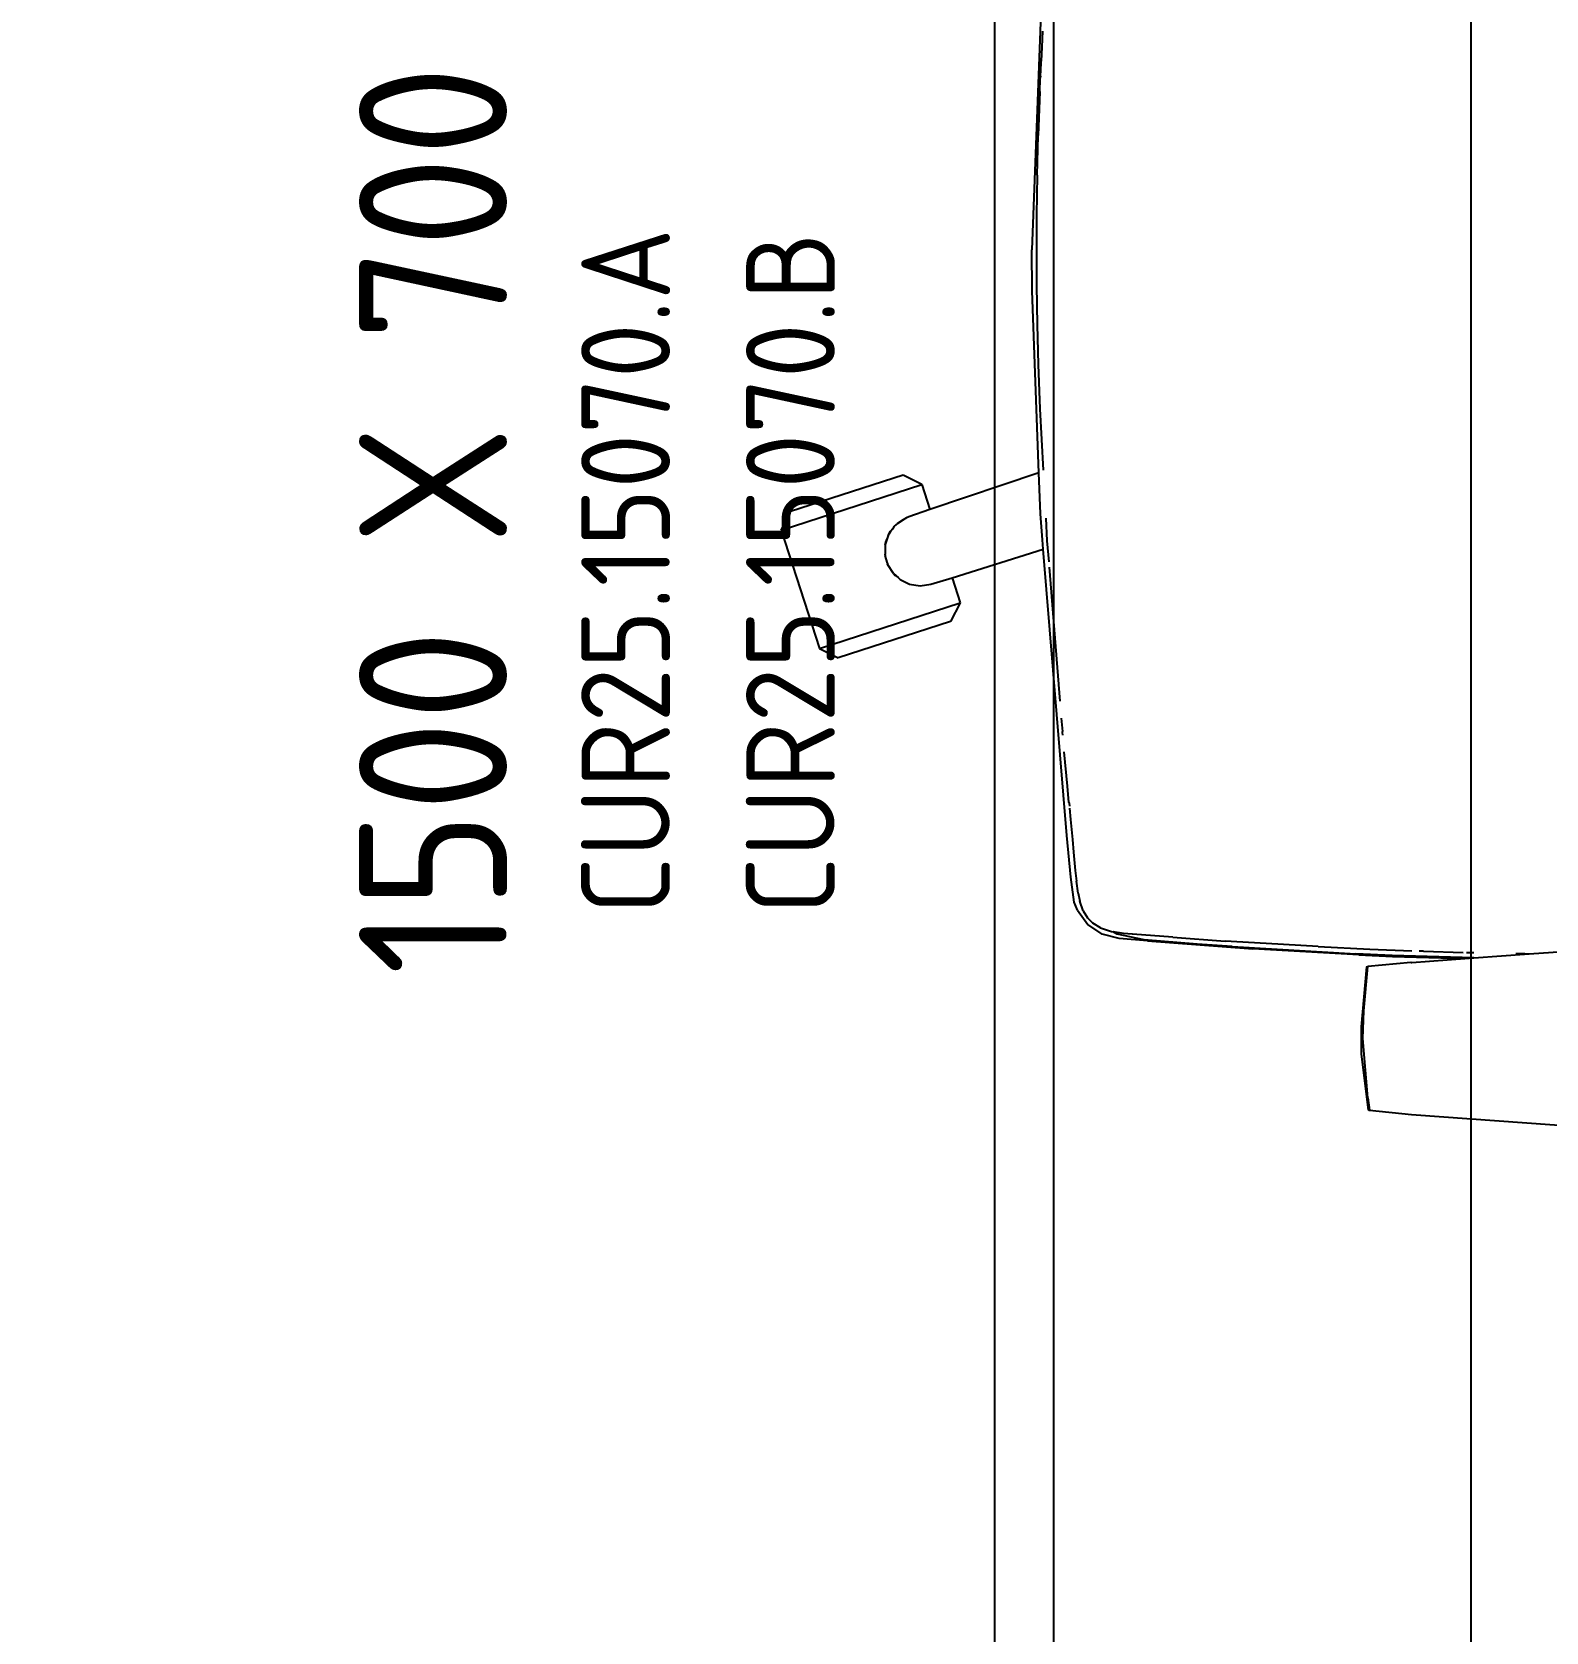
# Model space of a CAD drawing. Header units: millimetres. Extents: x 151130 to 215929, y 2134 to 34533.
# Drawn here: x 166394 to 166905, y 21163 to 21704 of the extents above; entities that cross this region are included whole.
import ezdxf

# ---------------------------------------------------------------- set-up
doc = ezdxf.new("R2010")
doc.units = ezdxf.units.MM
for name, color, linetype in [('MUEBLES', 8, 'Continuous'), ('OH CUBIERTA', 3, 'Continuous'), ('OH TEXTO', 1, 'Continuous'), ('OH!-Furniture', 7, 'Continuous'), ('OH!_LAM- A', 4, 'Continuous'), ('OH-_LAM-B', 6, 'Continuous')]:
    doc.layers.add(name, color=color, linetype=linetype)
doc.styles.get("Standard").update_dxf_attribs({"font": 'isocp2.shx'})

# ---------------------------------------------------------------- blocks, each defined once
blk = doc.blocks.new('CUR25.15070')
at = {"layer": 'OH CUBIERTA'}
blk.add_lwpolyline([(0, 0), (0, 700), (1500, 700), (1500, 0)], close=True, dxfattribs=at)
at = {"layer": 'OH TEXTO', "insert": (601.78, 375.84), "char_height": 50, "attachment_point": 1}
blk.add_mtext_dynamic_manual_height_columns('1500 X 700', width=453.8263, gutter_width=12.5, heights=[0], dxfattribs=at)
at = {"layer": 'OH!_LAM- A', "insert": (622.28, 300.74), "char_height": 50, "width": 489.7613, "attachment_point": 1}
blk.add_mtext('{\\H0.6x;CUR25.15070.A}', dxfattribs=at)
at = {"layer": 'OH-_LAM-B', "insert": (622.28, 245.03), "char_height": 50, "width": 489.7613, "attachment_point": 1}
blk.add_mtext('{\\H0.6x;CUR25.15070.B}', dxfattribs=at)
blk = doc.blocks.new('SILLA YON')
for p, q in [((532.1, 98.1), (536.18, -8.78)), ((532.53, 65.05), (532.79, 59.68)), ((532.79, 59.68), (533.05, 54.94)), ((533.04, 54.32), (533.05, 54.94)), ((533.26, 49.9), (533.04, 54.32)), ((533.26, 49.9), (533.29, 49.66)), ((533.28, 49.58), (533.29, 49.66)), ((533.3, 48.94), (533.28, 49.58)), ((533.5, 44.72), (533.3, 48.94)), ((533.5, 44.72), (534.03, 29.8)), ((534.36, 16.37), (534.03, 29.8)), ((534.36, 16.37), (534.56, 2.93)), ((534.56, 2.93), (534.59, -0.1)), ((534.59, -0.1), (534.61, -3.12)), ((534.61, -3.12), (534.62, -6.15)), ((534.62, -6.15), (534.62, -8.89)), ((534.62, -8.89), (534.62, -11.63)), ((536.11, -22.7), (536.18, -8.78)), ((534.61, -14.65), (534.59, -17.68)), ((534.62, -11.63), (534.61, -14.65)), ((534.56, -20.71), (534.36, -34.15)), ((534.59, -17.68), (534.56, -20.71)), ((533.79, -84.17), (536.11, -22.7)), ((534.36, -34.15), (534.03, -47.57)), ((534.03, -47.57), (533.5, -62.5)), ((533.5, -62.5), (532.36, -83.27)), ((533.27, -98.01), (533.79, -84.17)), ((533.79, -84.17), (570.62, -96.62)), ((573.38, -88.15), (579.68, -84.94)), ((579.68, -84.94), (617.72, -97.3)), ((573.38, -88.15), (570.62, -96.62)), ((620.93, -103.6), (573.38, -88.15)), ((570.62, -96.62), (577.71, -99.02)), ((620.93, -103.6), (617.72, -97.3)), ((531.47, -99.49), (531.05, -107.19)), ((532.62, -106.85), (533.27, -98.01)), ((577.71, -99.02), (578.55, -99.4)), ((578.55, -99.4), (579.63, -100.09)), ((581.58, -101.27), (579.63, -100.09)), ((579.63, -100.09), (581.55, -101.33)), ((581.55, -101.33), (582.65, -102.2)), ((581.58, -101.27), (582.65, -102.2)), ((582.65, -102.2), (583.31, -103.17)), ((531.05, -107.19), (530.48, -114.27)), ((532.35, -110.02), (532.62, -106.85)), ((583.94, -103.86), (583.31, -103.17)), ((583.31, -103.17), (583.83, -103.93)), ((584.73, -105.35), (583.83, -103.93)), ((584.73, -105.35), (583.94, -103.86)), ((584.73, -105.35), (584.96, -106.06)), ((584.96, -106.06), (585.39, -107.03)), ((584.96, -106.06), (585.72, -108.45)), ((585.72, -108.45), (585.39, -107.03)), ((620.93, -103.6), (607.95, -143.55)), ((524.35, -206.72), (532.35, -110.02)), ((563.15, -119.63), (532.35, -110.02)), ((584.99, -114.74), (585.72, -112.12)), ((585.72, -108.45), (585.76, -110.78)), ((585.78, -111.91), (585.72, -112.12)), ((585.76, -110.78), (585.8, -111.71)), ((585.78, -111.91), (585.8, -111.71)), ((530.34, -116.04), (527.14, -155.64)), ((582.98, -118.21), (581.4, -119.61)), ((582.39, -118.85), (581.4, -119.61)), ((582.98, -118.21), (582.39, -118.85)), ((582.98, -118.21), (584.84, -115.27)), ((584.84, -115.27), (584.97, -114.98)), ((584.99, -114.74), (584.97, -114.98)), ((563.15, -119.63), (560.4, -128.1)), ((570.29, -121.86), (563.15, -119.63)), ((573.9, -122.4), (570.29, -121.86)), ((577.49, -121.79), (573.9, -122.4)), ((580.66, -120.25), (577.49, -121.79)), ((581.4, -119.61), (580.66, -120.25)), ((560.4, -128.1), (563.61, -134.4)), ((607.95, -143.55), (560.4, -128.1)), ((563.61, -134.4), (601.65, -146.76)), ((607.95, -143.55), (601.65, -146.76)), ((527.14, -155.68), (526.68, -161.35)), ((526.22, -167.07), (525.85, -171.61)), ((525.74, -172.82), (525.82, -171.95)), ((525.82, -171.91), (525.85, -171.61)), ((525.82, -171.91), (525.82, -171.95)), ((524.13, -190.06), (525.21, -178.53)), ((523.62, -195.55), (524.13, -190.09)), ((524.13, -190.06), (524.13, -190.09)), ((523.43, -197.57), (523.07, -201.39)), ((523.6, -195.78), (523.49, -196.9)), ((523.62, -195.55), (523.6, -195.78)), ((523.07, -201.39), (522.45, -208.14)), ((522.45, -208.14), (522.05, -212.37)), ((523.03, -220.84), (524.35, -206.72)), ((522.05, -212.37), (521.48, -218.54)), ((521.48, -218.54), (521.13, -222.14)), ((521.9, -229.25), (523.03, -220.84)), ((520.52, -226.28), (519.98, -228.93)), ((520.52, -226.28), (521.13, -222.14)), ((520.79, -232.04), (517.27, -236.8)), ((518.79, -232.22), (517.32, -234.59)), ((518.79, -232.22), (519.98, -228.93)), ((520.79, -232.04), (521.9, -229.25)), ((512.43, -240.09), (517.27, -236.8)), ((512.93, -238), (515.5, -236.42)), ((515.5, -236.42), (517.32, -234.59)), ((439.43, -244.32), (457, -243.31)), ((457, -243.31), (470.79, -242.42)), ((497.12, -242.37), (461.47, -245.06)), ((488.48, -241.16), (470.79, -242.42)), ((480.33, -243.44), (498.18, -242.01)), ((488.48, -241.16), (502.18, -240.08)), ((497.12, -242.37), (506.66, -241.62)), ((498.18, -242.01), (507.3, -240.15)), ((502.18, -240.08), (502.22, -240.08)), ((502.22, -240.08), (505.22, -239.83)), ((505.22, -239.83), (508.69, -239.32)), ((506.66, -241.62), (512.43, -240.09)), ((507.3, -240.15), (508.69, -239.32)), ((509.21, -239.24), (508.69, -239.32)), ((512.93, -238), (509.21, -239.24)), ((368.02, -246.8), (347.94, -245.34)), ((369.52, -246.78), (368.02, -246.8)), ((386.78, -248.16), (368.02, -246.8)), ((369.52, -246.78), (369.75, -246.78)), ((369.75, -246.78), (370.55, -246.76)), ((370.55, -246.76), (372.56, -246.73)), ((386.78, -246.43), (387.57, -246.41)), ((386.78, -248.16), (414.41, -247.35)), ((389.87, -248.38), (386.78, -248.16)), ((387.57, -246.41), (389.23, -246.36)), ((414.28, -247.66), (389.87, -248.38)), ((407.72, -249.68), (389.87, -248.38)), ((403.82, -245.9), (390.34, -246.33)), ((403.82, -245.9), (403.87, -245.89)), ((403.87, -245.89), (403.9, -245.89)), ((403.9, -245.89), (405.3, -245.85)), ((421.88, -245.18), (407.78, -245.76)), ((425.61, -247.14), (414.28, -247.66)), ((414.41, -247.35), (426.66, -246.79)), ((439.43, -244.32), (421.88, -245.18)), ((425.61, -247.14), (461.47, -245.06)), ((468.51, -244.3), (426.66, -246.79)), ((468.51, -244.3), (480.33, -243.44)), ((407.94, -249.7), (407.72, -249.68)), ((407.94, -249.7), (408.11, -249.71)), ((408.11, -249.71), (422.65, -251.09)), ((423.91, -266), (422.65, -251.09)), ((423.04, -251.12), (422.65, -251.09)), ((423.04, -251.12), (424.81, -271.4)), ((424.29, -275.39), (423.91, -266)), ((422.64, -295.39), (424.29, -275.39)), ((424.81, -271.4), (424.89, -276.47)), ((424.81, -280.64), (422.48, -299.51)), ((424.89, -276.47), (424.81, -280.64)), ((422.64, -295.39), (422.07, -299.63)), ((407.86, -301.01), (348.09, -305.38)), ((422.07, -299.63), (407.86, -301.01)), ((422.27, -299.57), (422.07, -299.63)), ((422.27, -299.57), (422.48, -299.51))]:
    blk.add_line(p, q)
blk = doc.blocks.new('B4')
at = {"layer": 'MUEBLES'}
blk.add_lwpolyline([(-2944.5, -1259), (-1530.5, -1259), (-1530.5, -1239), (-2944.5, -1239)], close=True, dxfattribs=at)
at = {"layer": 'OH CUBIERTA'}
blk.add_blockref('CUR25.15070', (-3000, -1400), dxfattribs=at)
at = {"layer": 'OH!-Furniture', "xscale": -1, "rotation": 270}
blk.add_blockref('SILLA YON', (-2144.32, -1787.74, -3132), dxfattribs=at)

msp = doc.modelspace()

# ---------------------------------------------------------------- block references
at = {"color": 5, "rotation": 90}
msp.add_blockref('B4', (165479.88, 23783.22), dxfattribs=at)

doc.saveas('drawing.dxf')
